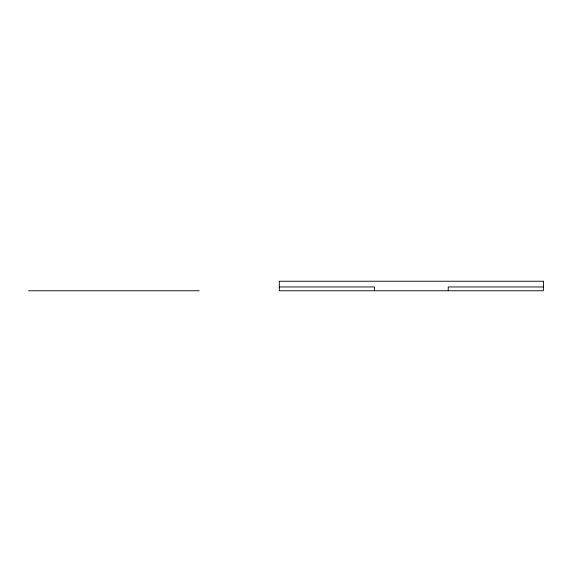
<?xml version="1.0" encoding="UTF-8"?>
<svg xmlns="http://www.w3.org/2000/svg" width="572" height="572" viewBox="0 0 572 572"><rect width="100%" height="100%" fill="white"/><g stroke="black" fill="none" stroke-linecap="round" stroke-linejoin="round"><path stroke-width="0.86" d="M279.308 286.951L374.474 286.951L374.474 290.762M543.4 286.951L448.233 286.951L448.233 290.762M28.6 290.762L199.192 290.762M543.4 281.238L279.308 281.238L279.308 290.762L543.4 290.762L543.4 281.238"/></g></svg>
